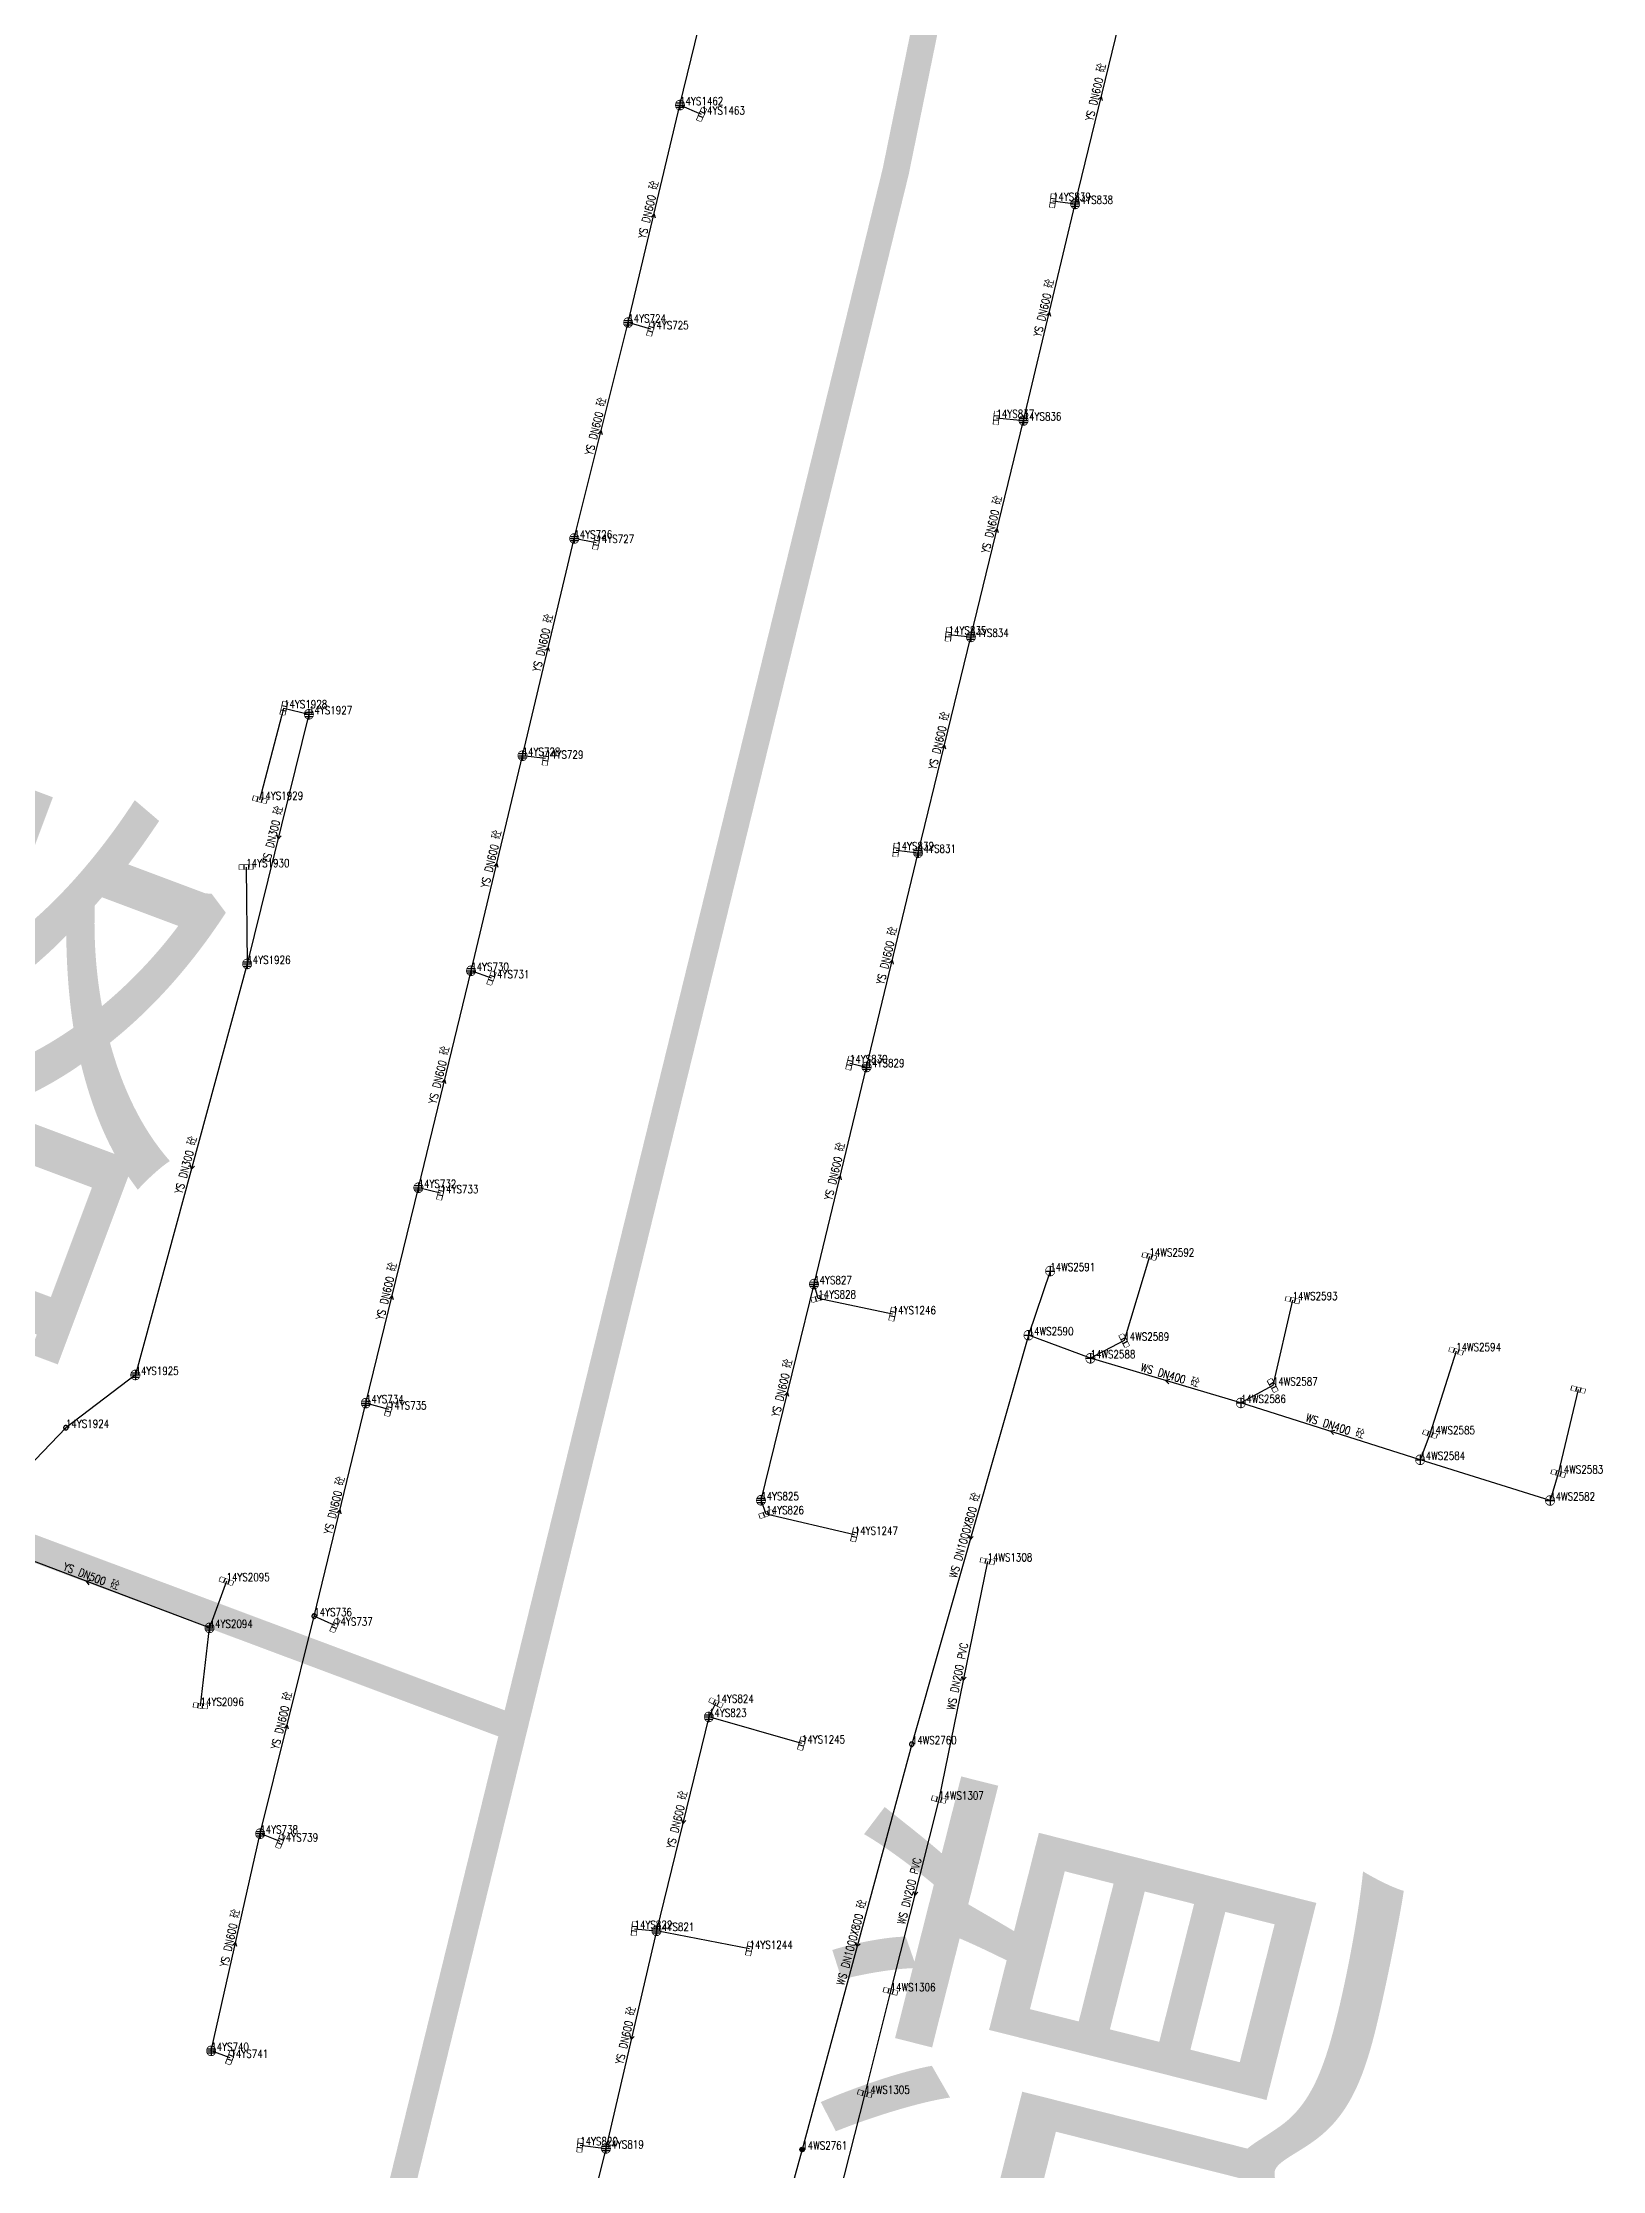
# Model space of a CAD drawing. Extents: x 78813 to 99477, y 2421021 to 2448125.
# Drawn here: x 83918.4 to 84093.9, y 2435927.3 to 2436166.7 of the extents above; entities that cross this region are included whole.
import ezdxf
from ezdxf.enums import TextEntityAlignment as Align

# ---------------------------------------------------------------- set-up
doc = ezdxf.new("R2010")
doc.units = 0
doc.set_wipeout_variables(frame=1)
doc.layers.get('0').update_dxf_attribs({"linetype": 'CONTINUOUS'})
for name, color, linetype in [('DX_WS', 16, 'CONTINUOUS'), ('DX_YS', 42, 'CONTINUOUS'), ('道路', 5, 'CONTINUOUS')]:
    doc.layers.add(name, color=color, linetype=linetype)
doc.layers.add('WSLINE', color=7, linetype='CONTINUOUS', true_color=0x7f0000)
doc.layers.add('YSLINE', color=7, linetype='CONTINUOUS', true_color=0xcc9900)
doc.layers.add('道路名称', color=7, linetype='CONTINUOUS', lineweight=0)
doc.styles.add('CcNameZT', font='txt.SHX', dxfattribs={"width": 0.8, "bigfont": 'HZTXT.SHX'})
doc.styles.get("Standard").update_dxf_attribs({"font": 'txt.shx', "bigfont": 'hztxt.shx'})
doc.styles.add('宋体0.7', font='', dxfattribs={"width": 0.7})
doc.styles.get('宋体0.7').set_extended_font_data('SimSun')

# ---------------------------------------------------------------- blocks, each defined once
blk = doc.blocks.new('PS污篦')
blk.add_lwpolyline([(-1.5, 0.5), (0, 0.5), (1.5, 0.5), (1.5, -0.5), (0, -0.5), (-1.5, -0.5)], close=True)
blk.add_wipeout([(-1.5, 0.5), (0, 0.5), (1.5, 0.5), (1.5, -0.5), (0, -0.5), (-1.5, -0.5)])
for p, q in [((-0.51, -0.5), (-0.51, 0.5)), ((0.49, -0.5), (0.49, 0.5))]:
    blk.add_line(p, q)
blk = doc.blocks.new('PS污水井')
blk.add_lwpolyline([(1, 0), (1, 0.07), (0.99, 0.14), (0.98, 0.21), (0.96, 0.28), (0.94, 0.34), (0.91, 0.41), (0.88, 0.47), (0.85, 0.53), (0.81, 0.59), (0.77, 0.64), (0.72, 0.69), (0.67, 0.74), (0.62, 0.79), (0.56, 0.83), (0.5, 0.87), (0.44, 0.9), (0.37, 0.93), (0.31, 0.95), (0.24, 0.97), (0.17, 0.98), (0.1, 0.99), (0.03, 1), (-0.03, 1), (-0.1, 0.99), (-0.17, 0.98), (-0.24, 0.97), (-0.31, 0.95), (-0.37, 0.93), (-0.44, 0.9), (-0.5, 0.87), (-0.56, 0.83), (-0.62, 0.79), (-0.67, 0.74), (-0.72, 0.69), (-0.77, 0.64), (-0.81, 0.59), (-0.85, 0.53), (-0.88, 0.47), (-0.91, 0.41), (-0.94, 0.34), (-0.96, 0.28), (-0.98, 0.21), (-0.99, 0.14), (-1, 0.07), (-1, 0), (-1, -0.07), (-0.99, -0.14), (-0.98, -0.21), (-0.96, -0.28), (-0.94, -0.34), (-0.91, -0.41), (-0.88, -0.47), (-0.85, -0.53), (-0.81, -0.59), (-0.77, -0.64), (-0.72, -0.69), (-0.67, -0.74), (-0.62, -0.79), (-0.56, -0.83), (-0.5, -0.87), (-0.44, -0.9), (-0.37, -0.93), (-0.31, -0.95), (-0.24, -0.97), (-0.17, -0.98), (-0.1, -0.99), (-0.03, -1), (0.03, -1), (0.1, -0.99), (0.17, -0.98), (0.24, -0.97), (0.31, -0.95), (0.37, -0.93), (0.44, -0.9), (0.5, -0.87), (0.56, -0.83), (0.62, -0.79), (0.67, -0.74), (0.72, -0.69), (0.77, -0.64), (0.81, -0.59), (0.85, -0.53), (0.88, -0.47), (0.91, -0.41), (0.94, -0.34), (0.96, -0.28), (0.98, -0.21), (0.99, -0.14), (1, 0)], close=True)
blk.add_wipeout([(1, 0), (1, 0.07), (0.99, 0.14), (0.98, 0.21), (0.96, 0.28), (0.94, 0.34), (0.91, 0.41), (0.88, 0.47), (0.85, 0.53), (0.81, 0.59), (0.77, 0.64), (0.72, 0.69), (0.67, 0.74), (0.62, 0.79), (0.56, 0.83), (0.5, 0.87), (0.44, 0.9), (0.37, 0.93), (0.31, 0.95), (0.24, 0.97), (0.17, 0.98), (0.1, 0.99), (0.03, 1), (-0.03, 1), (-0.1, 0.99), (-0.17, 0.98), (-0.24, 0.97), (-0.31, 0.95), (-0.37, 0.93), (-0.44, 0.9), (-0.5, 0.87), (-0.56, 0.83), (-0.62, 0.79), (-0.67, 0.74), (-0.72, 0.69), (-0.77, 0.64), (-0.81, 0.59), (-0.85, 0.53), (-0.88, 0.47), (-0.91, 0.41), (-0.94, 0.34), (-0.96, 0.28), (-0.98, 0.21), (-0.99, 0.14), (-1, 0.07), (-1, 0), (-1, -0.07), (-0.99, -0.14), (-0.98, -0.21), (-0.96, -0.28), (-0.94, -0.34), (-0.91, -0.41), (-0.88, -0.47), (-0.85, -0.53), (-0.81, -0.59), (-0.77, -0.64), (-0.72, -0.69), (-0.67, -0.74), (-0.62, -0.79), (-0.56, -0.83), (-0.5, -0.87), (-0.44, -0.9), (-0.37, -0.93), (-0.31, -0.95), (-0.24, -0.97), (-0.17, -0.98), (-0.1, -0.99), (-0.03, -1), (0.03, -1), (0.1, -0.99), (0.17, -0.98), (0.24, -0.97), (0.31, -0.95), (0.37, -0.93), (0.44, -0.9), (0.5, -0.87), (0.56, -0.83), (0.62, -0.79), (0.67, -0.74), (0.72, -0.69), (0.77, -0.64), (0.81, -0.59), (0.85, -0.53), (0.88, -0.47), (0.91, -0.41), (0.94, -0.34), (0.96, -0.28), (0.98, -0.21), (0.99, -0.14)])
for p, q in [((-1, 0), (0, 0)), ((0, 1), (0, 0)), ((0, 0), (0, -1)), ((0, 0), (1, 0))]:
    blk.add_line(p, q)
blk = doc.blocks.new('GC546')
at = {"color": 0}
for p in [(0.866, 0.5), (0.866, -0.5)]:
    blk.add_line(p, (0, 0), dxfattribs=at)
blk = doc.blocks.new('PS管线点')
blk.add_wipeout([(0.5, 0), (0.5, 0.03), (0.5, 0.07), (0.49, 0.1), (0.48, 0.14), (0.47, 0.17), (0.46, 0.2), (0.44, 0.23), (0.42, 0.26), (0.4, 0.29), (0.38, 0.32), (0.36, 0.35), (0.33, 0.37), (0.31, 0.39), (0.28, 0.41), (0.25, 0.43), (0.22, 0.45), (0.19, 0.46), (0.15, 0.48), (0.12, 0.49), (0.09, 0.49), (0.05, 0.5), (0.02, 0.5), (-0.02, 0.5), (-0.05, 0.5), (-0.09, 0.49), (-0.12, 0.49), (-0.15, 0.48), (-0.19, 0.46), (-0.22, 0.45), (-0.25, 0.43), (-0.28, 0.41), (-0.31, 0.39), (-0.33, 0.37), (-0.36, 0.35), (-0.38, 0.32), (-0.4, 0.29), (-0.42, 0.26), (-0.44, 0.23), (-0.46, 0.2), (-0.47, 0.17), (-0.48, 0.14), (-0.49, 0.1), (-0.5, 0.07), (-0.5, 0.03), (-0.5, 0), (-0.5, -0.03), (-0.5, -0.07), (-0.49, -0.1), (-0.48, -0.14), (-0.47, -0.17), (-0.46, -0.2), (-0.44, -0.23), (-0.42, -0.26), (-0.4, -0.29), (-0.38, -0.32), (-0.36, -0.35), (-0.33, -0.37), (-0.31, -0.39), (-0.28, -0.41), (-0.25, -0.43), (-0.22, -0.45), (-0.19, -0.46), (-0.15, -0.48), (-0.12, -0.49), (-0.09, -0.49), (-0.05, -0.5), (-0.02, -0.5), (0.02, -0.5), (0.05, -0.5), (0.09, -0.49), (0.12, -0.49), (0.15, -0.48), (0.19, -0.46), (0.22, -0.45), (0.25, -0.43), (0.28, -0.41), (0.31, -0.39), (0.33, -0.37), (0.36, -0.35), (0.38, -0.32), (0.4, -0.29), (0.42, -0.26), (0.44, -0.23), (0.46, -0.2), (0.47, -0.17), (0.48, -0.14), (0.49, -0.1), (0.5, -0.07)])
blk.add_lwpolyline([(0.5, 0), (0.5, 0.03), (0.5, 0.07), (0.49, 0.1), (0.48, 0.14), (0.47, 0.17), (0.46, 0.2), (0.44, 0.23), (0.42, 0.26), (0.4, 0.29), (0.38, 0.32), (0.36, 0.35), (0.33, 0.37), (0.31, 0.39), (0.28, 0.41), (0.25, 0.43), (0.22, 0.45), (0.19, 0.46), (0.15, 0.48), (0.12, 0.49), (0.09, 0.49), (0.05, 0.5), (0.02, 0.5), (-0.02, 0.5), (-0.05, 0.5), (-0.09, 0.49), (-0.12, 0.49), (-0.15, 0.48), (-0.19, 0.46), (-0.22, 0.45), (-0.25, 0.43), (-0.28, 0.41), (-0.31, 0.39), (-0.33, 0.37), (-0.36, 0.35), (-0.38, 0.32), (-0.4, 0.29), (-0.42, 0.26), (-0.44, 0.23), (-0.46, 0.2), (-0.47, 0.17), (-0.48, 0.14), (-0.49, 0.1), (-0.5, 0.07), (-0.5, 0.03), (-0.5, 0), (-0.5, -0.03), (-0.5, -0.07), (-0.49, -0.1), (-0.48, -0.14), (-0.47, -0.17), (-0.46, -0.2), (-0.44, -0.23), (-0.42, -0.26), (-0.4, -0.29), (-0.38, -0.32), (-0.36, -0.35), (-0.33, -0.37), (-0.31, -0.39), (-0.28, -0.41), (-0.25, -0.43), (-0.22, -0.45), (-0.19, -0.46), (-0.15, -0.48), (-0.12, -0.49), (-0.09, -0.49), (-0.05, -0.5), (-0.02, -0.5), (0.02, -0.5), (0.05, -0.5), (0.09, -0.49), (0.12, -0.49), (0.15, -0.48), (0.19, -0.46), (0.22, -0.45), (0.25, -0.43), (0.28, -0.41), (0.31, -0.39), (0.33, -0.37), (0.36, -0.35), (0.38, -0.32), (0.4, -0.29), (0.42, -0.26), (0.44, -0.23), (0.46, -0.2), (0.47, -0.17), (0.48, -0.14), (0.49, -0.1), (0.5, -0.07), (0.5, 0)], close=True)
blk = doc.blocks.new('gc01')
h = blk.add_hatch(color=256)
edge = h.paths.add_edge_path()
edge.add_arc((0, 0), 0.5, 0, 360)
edge.add_arc((0, 0), 0.5, 0, 360)
blk.add_circle((0, 0), 0.5)
blk = doc.blocks.new('PS雨篦')
blk.add_lwpolyline([(-1.5, 0.5), (0, 0.5), (1.5, 0.5), (1.5, -0.5), (0, -0.5), (-1.5, -0.5)], close=True)
blk.add_wipeout([(-1.5, 0.5), (0, 0.5), (1.5, 0.5), (1.5, -0.5), (0, -0.5), (-1.5, -0.5)])
for p, q in [((-0.51, -0.5), (-0.51, 0.5)), ((0.49, -0.5), (0.49, 0.5))]:
    blk.add_line(p, q)
blk = doc.blocks.new('PS雨水井')
blk.add_lwpolyline([(1, 0), (1, 0.07), (0.99, 0.14), (0.98, 0.21), (0.96, 0.28), (0.94, 0.34), (0.91, 0.41), (0.88, 0.47), (0.85, 0.53), (0.81, 0.59), (0.77, 0.64), (0.72, 0.69), (0.67, 0.74), (0.62, 0.79), (0.56, 0.83), (0.5, 0.87), (0.44, 0.9), (0.37, 0.93), (0.31, 0.95), (0.24, 0.97), (0.17, 0.98), (0.1, 0.99), (0.03, 1), (-0.03, 1), (-0.1, 0.99), (-0.17, 0.98), (-0.24, 0.97), (-0.31, 0.95), (-0.37, 0.93), (-0.44, 0.9), (-0.5, 0.87), (-0.56, 0.83), (-0.62, 0.79), (-0.67, 0.74), (-0.72, 0.69), (-0.77, 0.64), (-0.81, 0.59), (-0.85, 0.53), (-0.88, 0.47), (-0.91, 0.41), (-0.94, 0.34), (-0.96, 0.28), (-0.98, 0.21), (-0.99, 0.14), (-1, 0.07), (-1, 0), (-1, -0.07), (-0.99, -0.14), (-0.98, -0.21), (-0.96, -0.28), (-0.94, -0.34), (-0.91, -0.41), (-0.88, -0.47), (-0.85, -0.53), (-0.81, -0.59), (-0.77, -0.64), (-0.72, -0.69), (-0.67, -0.74), (-0.62, -0.79), (-0.56, -0.83), (-0.5, -0.87), (-0.44, -0.9), (-0.37, -0.93), (-0.31, -0.95), (-0.24, -0.97), (-0.17, -0.98), (-0.1, -0.99), (-0.03, -1), (0.03, -1), (0.1, -0.99), (0.17, -0.98), (0.24, -0.97), (0.31, -0.95), (0.37, -0.93), (0.44, -0.9), (0.5, -0.87), (0.56, -0.83), (0.62, -0.79), (0.67, -0.74), (0.72, -0.69), (0.77, -0.64), (0.81, -0.59), (0.85, -0.53), (0.88, -0.47), (0.91, -0.41), (0.94, -0.34), (0.96, -0.28), (0.98, -0.21), (0.99, -0.14), (1, 0)], close=True)
blk.add_wipeout([(1, 0), (1, 0.07), (0.99, 0.14), (0.98, 0.21), (0.96, 0.28), (0.94, 0.34), (0.91, 0.41), (0.88, 0.47), (0.85, 0.53), (0.81, 0.59), (0.77, 0.64), (0.72, 0.69), (0.67, 0.74), (0.62, 0.79), (0.56, 0.83), (0.5, 0.87), (0.44, 0.9), (0.37, 0.93), (0.31, 0.95), (0.24, 0.97), (0.17, 0.98), (0.1, 0.99), (0.03, 1), (-0.03, 1), (-0.1, 0.99), (-0.17, 0.98), (-0.24, 0.97), (-0.31, 0.95), (-0.37, 0.93), (-0.44, 0.9), (-0.5, 0.87), (-0.56, 0.83), (-0.62, 0.79), (-0.67, 0.74), (-0.72, 0.69), (-0.77, 0.64), (-0.81, 0.59), (-0.85, 0.53), (-0.88, 0.47), (-0.91, 0.41), (-0.94, 0.34), (-0.96, 0.28), (-0.98, 0.21), (-0.99, 0.14), (-1, 0.07), (-1, 0), (-1, -0.07), (-0.99, -0.14), (-0.98, -0.21), (-0.96, -0.28), (-0.94, -0.34), (-0.91, -0.41), (-0.88, -0.47), (-0.85, -0.53), (-0.81, -0.59), (-0.77, -0.64), (-0.72, -0.69), (-0.67, -0.74), (-0.62, -0.79), (-0.56, -0.83), (-0.5, -0.87), (-0.44, -0.9), (-0.37, -0.93), (-0.31, -0.95), (-0.24, -0.97), (-0.17, -0.98), (-0.1, -0.99), (-0.03, -1), (0.03, -1), (0.1, -0.99), (0.17, -0.98), (0.24, -0.97), (0.31, -0.95), (0.37, -0.93), (0.44, -0.9), (0.5, -0.87), (0.56, -0.83), (0.62, -0.79), (0.67, -0.74), (0.72, -0.69), (0.77, -0.64), (0.81, -0.59), (0.85, -0.53), (0.88, -0.47), (0.91, -0.41), (0.94, -0.34), (0.96, -0.28), (0.98, -0.21), (0.99, -0.14)])
for p, q in [((-1, 0), (0, 0)), ((-0.88, 0.48), (0, 0.47)), ((0, 1), (0, 0)), ((0, 0.47), (0.88, 0.47)), ((0, 0), (0, -1)), ((0, 0), (1, 0)), ((-0.88, -0.48), (0, -0.48)), ((0, -0.48), (0.88, -0.48))]:
    blk.add_line(p, q)

msp = doc.modelspace()

# ---------------------------------------------------------------- linework, layer by layer
at = {"layer": 'WSLINE'}
msp.add_line((84003.86, 2435929.64, 1), (83991.11, 2435884.04, 0.9), dxfattribs=at)

# ---------------------------------------------------------------- block references
at = {"layer": 'DX_WS', "yscale": 0.5, "zscale": 0.5}
for name, p, xscale, rotation in [('PS污篦', (84042.91, 2436030.1, 2.35), 0.4999999999892652, 163.3618327488201), ('PS污篦', (84059.02, 2436025.2, 2.36), 0.5000000000415602, 166.899304169445), ('PS污篦', (84040.08, 2436020.63, 2.09), 0.5000000001013666, 117.6572334462324), ('PS污篦', (84077.41, 2436019.45, 2.31), 0.4999999999940555, 162.5684486401173), ('GC546', (84044.74, 2436016.13, 1.17), 0.5000000000331764, 343.4882604023006), ('PS污篦', (84056.79, 2436015.58, 2.12), 0.4999999999385039, 118.6362151080888), ('PS污篦', (84091.16, 2436015.12, 2.3), 0.499999999951322, 166.5718899934328), ('GC546', (84063.29, 2436010.43, 1.23), 0.5000000000180662, 342.4142465688301), ('PS污篦', (84074.48, 2436010.11, 2.08), 0.499999999954557, 159.1183030793358), ('PS污篦', (84088.91, 2436005.69, 2.06), 0.500000000061998, 163.2247552376094), ('GC546', (84022.75, 2435998.24, 0.98), 0.500000000197688, 74.05937412060881), ('PS污篦', (84024.69, 2435995.8, 3.25), 0.4999999999791107, 168.4812628073302), ('GC546', (84021.96, 2435982.41, 3.27), 0.499999999948228, 78.48126279129275), ('PS污篦', (84019.23, 2435969.01, 3.27), 0.4999999999956527, 165.8750402358688), ('GC546', (84016.52, 2435958.23, 3.28), 0.5000000000133159, 75.87504023465861), ('GC546', (84010.02, 2435952.44, 1), 0.4999999998728906, 74.8694725282391), ('PS污篦', (84013.8, 2435947.44, 3.28), 0.5000000000373568, 165.8550781331543), ('PS污篦', (84010.9, 2435935.91, 3.24), 0.5000000000491913, 165.8129555701998)]:
    msp.add_blockref(name, p, dxfattribs=dict(at, xscale=xscale, rotation=rotation))
at = {"layer": 'DX_WS', "xscale": 0.5, "yscale": 0.5, "zscale": 0.5}
for name, p in [('PS污水井', (84031.76, 2436028.46, 1.06)), ('PS污水井', (84029.32, 2436021.24, 0.95)), ('PS污水井', (84036.28, 2436018.64, 1.11)), ('PS污水井', (84053.2, 2436013.62, 1.22)), ('PS污水井', (84073.38, 2436007.23, 1.24)), ('PS污水井', (84087.99, 2436002.65, 1.31)), ('PS管线点', (84016.18, 2435975.23, 0.99)), ('gc01', (84003.86, 2435929.64, 1))]:
    msp.add_blockref(name, p, dxfattribs=at)
at = {"layer": 'DX_YS', "xscale": 0.5, "yscale": 0.5, "zscale": 0.5}
for name, p in [('PS雨水井', (83990.11, 2436159.62, 1.44)), ('PS雨水井', (84034.57, 2436148.5, 1.9)), ('PS雨水井', (83984.28, 2436135.15, 1.42)), ('PS雨水井', (84028.76, 2436124.14, 1.88)), ('PS雨水井', (83978.22, 2436110.86, 1.48)), ('PS雨水井', (84022.84, 2436099.79, 1.93)), ('PS雨水井', (83948.37, 2436091.09, 2.34)), ('PS雨水井', (83972.4, 2436086.43, 1.52)), ('PS雨水井', (84016.9, 2436075.52, 1.95)), ('PS雨水井', (83941.43, 2436063.01, 2.25)), ('PS雨水井', (83966.61, 2436062.24, 1.5)), ('PS雨水井', (83960.69, 2436037.83, 1.48)), ('PS雨水井', (83928.85, 2436016.77, 2.09)), ('PS雨水井', (83954.78, 2436013.6, 1.51)), ('PS管线点', (83921.03, 2436010.83, 2.06)), ('PS管线点', (83948.96, 2435989.64, 1.6)), ('PS雨水井', (83937.19, 2435988.32, 1.7)), ('PS雨水井', (83942.89, 2435965.17, 1.72)), ('PS雨水井', (83987.47, 2435954.24, 1.9)), ('PS雨水井', (83981.78, 2435929.76, 1.91))]:
    msp.add_blockref(name, p, dxfattribs=at)
at = {"layer": 'DX_YS', "yscale": 0.5, "zscale": 0.5}
for name, p, xscale, rotation in [('PS雨篦', (83992.54, 2436158.56, 2.19), 0.5000000001368569, 66.5083462845294), ('GC546', (84037.51, 2436160.6, 1.89), 0.5000000002132878, 256.3460985621788), ('GC546', (83987.2, 2436147.38, 1.43), 0.4999999998888026, 256.5901987149324), ('PS雨篦', (84032.06, 2436148.85, 2.43), 0.5000000000958694, 261.9721885907668), ('GC546', (84031.67, 2436136.32, 1.89), 0.4999999997814729, 256.5985991255091), ('PS雨篦', (83986.83, 2436134.4, 1.98), 0.4999999998924442, 73.56538996090184), ('PS雨篦', (84025.7, 2436124.43, 2.48), 0.5000000001015822, 264.5729094225815), ('GC546', (83981.25, 2436123, 1.46), 0.4999999998602931, 255.9881859061007), ('GC546', (84025.8, 2436111.97, 1.91), 0.4999999997871985, 256.3225679507863), ('PS雨篦', (83980.7, 2436110.37, 2.04), 0.5000000000449126, 78.79656513345891), ('PS雨篦', (84020.32, 2436100.07, 2.45), 0.5000000001113935, 263.7422697403378), ('GC546', (83975.31, 2436098.65, 1.5), 0.5000000000821528, 256.6100386196843), ('PS雨篦', (83945.56, 2436091.77, 2.68), 0.4999999998137168, 256.3864187001702), ('GC546', (84019.87, 2436087.65, 1.94), 0.5000000000964728, 256.2645730171207), ('PS雨篦', (83974.99, 2436086.1, 2.01), 0.4999999998477066, 82.80695259578411), ('PS雨篦', (83942.85, 2436081.48, 2.59), 0.4999999999877638, 345.229570433571), ('GC546', (83944.9, 2436077.05, 2.3), 0.5000000001731942, 76.10500429454106), ('PS雨篦', (84014.42, 2436075.81, 2.4), 0.4999999999453306, 263.2700814868734), ('PS雨篦', (83941.31, 2436073.9, 2.5), 0.4999999999984192, 180.6051960561696), ('GC546', (83969.51, 2436074.34, 1.51), 0.4999999998326971, 256.5229917918397), ('GC546', (84014, 2436063.46, 1.95), 0.5000000001418519, 256.4625626898635), ('PS雨篦', (83968.91, 2436061.4, 1.95), 0.5000000000419651, 69.96898732380224), ('PS雨篦', (84009.21, 2436051.86, 2.3), 0.4999999999846261, 256.6279635562198), ('GC546', (83963.65, 2436050.04, 1.5), 0.4999999998917212, 256.3709227485427), ('GC546', (83935.14, 2436039.89, 2.18), 0.5000000000782425, 74.78231656262071), ('PS雨篦', (83963.18, 2436037.21, 1.97), 0.5000000000230752, 76.06646609597017), ('GC546', (84008.15, 2436039.2, 1.97), 0.5000000001531147, 256.3973839824268), ('GC546', (83957.73, 2436025.71, 1.5), 0.5000000001767837, 256.2885754873462), ('PS雨篦', (84005.66, 2436025.38, 2.45), 0.5000000000568101, 16.14780376662348), ('PS雨篦', (84014.03, 2436023.6, 2.74), 0.4999999998668313, 77.99270233087879), ('PS雨篦', (83957.35, 2436012.89, 1.91), 0.5000000000828462, 74.57140681219207), ('GC546', (84002.21, 2436014.83, 2), 0.5000000000751182, 256.2151739110979), ('GC546', (83951.87, 2436001.62, 1.57), 0.4999999998495718, 256.3589052325584), ('PS雨篦', (83999.8, 2436001.12, 2.68), 0.5000000000124443, 20.23514347206171), ('PS雨篦', (84009.76, 2435998.8, 3.12), 0.4999999998862656, 76.88997005936115), ('PS雨篦', (83939.09, 2435993.57, 2.08), 0.499999999999691, 160.1308467508381), ('GC546', (83923.34, 2435993.56, 1.57), 0.4999999999380889, 339.2797248958902), ('PS雨篦', (83951.3, 2435988.57, 2.19), 0.5000000000443604, 65.42877476937899), ('PS雨篦', (83936.17, 2435979.55, 2.32), 0.5000000000018947, 353.3481525505717), ('PS雨篦', (83994.16, 2435979.9, 2.49), 0.4999999999976669, 153.391912444874), ('GC546', (83945.93, 2435977.41, 1.66), 0.4999999998416172, 256.0618646987708), ('PS雨篦', (84003.81, 2435975.32, 3.08), 0.4999999998430241, 74.06546901083942), ('GC546', (83990.42, 2435966.27, 1.92), 0.4999999999170516, 76.24366182383837), ('PS雨篦', (83945.15, 2435964.29, 1.94), 0.5000000001206706, 68.67619034607296), ('PS雨篦', (83984.99, 2435954.48, 2.42), 0.4999999997801402, 264.3283430696602), ('GC546', (83940.13, 2435952.95, 1.71), 0.5000000000159104, 257.2814020335899), ('PS雨篦', (83997.92, 2435952.21, 3.22), 0.5000000001327353, 79.0479833277054), ('GC546', (83984.63, 2435942, 1.9), 0.4999999997745743, 76.91771311369051), ('PS雨篦', (83939.53, 2435939.97, 2.04), 0.4999999998437997, 70.36809474426015), ('PS雨篦', (83978.87, 2435930.11, 2.55), 0.5000000000645933, 263.1199499368499)]:
    msp.add_blockref(name, p, dxfattribs=dict(at, xscale=xscale, rotation=rotation))

# ---------------------------------------------------------------- texts
at = {"layer": 'DX_WS', "style": 'CcNameZT', "width": 0.8}
for s, rotation, p in [(' WS DN400 砼', 343.4883, (84044.81, 2436016.37, 1.22)), (' WS DN400 砼', 342.4142, (84063.37, 2436010.66, 1.24)), (' WS DN200 PVC', 78.4813, (84021.71, 2435982.46, 3.25)), (' WS DN200 PVC', 75.875, (84016.27, 2435958.29, 3.27)), (' WS DN1000X800 砼', 74.8695, (84009.78, 2435952.5, 0.99))]:
    msp.add_text(s, height=0.9, rotation=rotation, dxfattribs=at).set_placement(p, align=Align.CENTER)
at = {"layer": 'DX_WS', "width": 0.8}
msp.add_text('14WS2761', height=0.9, dxfattribs=at).set_placement((84003.86, 2435929.64, 1))
at = {"layer": 'DX_YS', "style": 'CcNameZT', "width": 0.8}
for s, rotation, p in [(' YS DN600 砼', 76.3461, (84037.26, 2436160.65, 1.9)), (' YS DN600 砼', 76.5902, (83986.95, 2436147.44, 1.42)), (' YS DN600 砼', 76.5986, (84031.42, 2436136.38, 1.88)), (' YS DN600 砼', 75.9882, (83981.01, 2436123.06, 1.48)), (' YS DN600 砼', 76.3226, (84025.56, 2436112.02, 1.93)), (' YS DN600 砼', 76.61, (83975.07, 2436098.7, 1.52)), (' YS DN600 砼', 76.2646, (84019.63, 2436087.71, 1.95)), (' YS DN600 砼', 76.523, (83969.26, 2436074.39, 1.5)), (' YS DN600 砼', 76.4626, (84013.76, 2436063.52, 1.96)), (' YS DN600 砼', 76.3709, (83963.4, 2436050.09, 1.48)), (' YS DN300 砼', 74.7823, (83934.9, 2436039.95, 2.25)), (' YS DN600 砼', 76.3974, (84007.9, 2436039.26, 1.97)), (' YS DN600 砼', 76.2886, (83957.49, 2436025.77, 1.51)), (' YS DN600 砼', 76.2152, (84001.97, 2436014.89, 2.01)), (' YS DN600 砼', 76.3589, (83951.63, 2436001.68, 1.6)), (' YS DN500 砼', 339.2797, (83923.43, 2435993.79, 1.7)), (' YS DN600 砼', 76.0619, (83945.68, 2435977.47, 1.72)), (' YS DN600 砼', 76.2437, (83990.17, 2435966.33, 1.94)), (' YS DN600 砼', 77.2814, (83939.89, 2435953.01, 1.68)), (' YS DN600 砼', 76.9177, (83984.38, 2435942.05, 1.9))]:
    msp.add_text(s, height=0.9, rotation=rotation, dxfattribs=at).set_placement(p, align=Align.CENTER)

# ---------------------------------------------------------------- next in the draw order: linework, layer by layer
at = {"layer": 'WSLINE'}
for p, q in [((84042.91, 2436030.1, 2.35), (84040.08, 2436020.63, 2.19)), ((84031.76, 2436028.46, 1.06), (84029.32, 2436021.24, 0.95)), ((84059.02, 2436025.2, 2.36), (84056.79, 2436015.58, 2.22)), ((84029.32, 2436021.24, 0.95), (84016.18, 2435975.23, 1)), ((84036.28, 2436018.64, 1.11), (84029.32, 2436021.24, 0.97)), ((84040.08, 2436020.63, 2.09), (84036.28, 2436018.64, 2.03)), ((84053.2, 2436013.62, 1.22), (84036.28, 2436018.64, 1.12)), ((84077.41, 2436019.45, 2.31), (84074.48, 2436010.11, 2.18)), ((84056.79, 2436015.58, 2.12), (84053.2, 2436013.62, 2.05)), ((84073.38, 2436007.23, 1.24), (84053.2, 2436013.62, 1.23)), ((84091.16, 2436015.12, 2.3), (84088.91, 2436005.69, 2.16)), ((84074.48, 2436010.11, 2.08), (84073.38, 2436007.23, 1.98)), ((84087.99, 2436002.65, 1.31), (84073.38, 2436007.23, 1.25)), ((84088.91, 2436005.69, 2.06), (84087.99, 2436002.65, 1.97)), ((84024.69, 2435995.8, 3.25), (84019.23, 2435969.01, 3.3)), ((84016.18, 2435975.23, 0.99), (84003.86, 2435929.64, 1.01)), ((84019.23, 2435969.01, 3.27), (84013.8, 2435947.44, 3.28)), ((84013.8, 2435947.44, 3.28), (84010.9, 2435935.91, 3.27)), ((84010.9, 2435935.91, 3.24), (84004.64, 2435911.17, 3.19))]:
    msp.add_line(p, q, dxfattribs=at)
at = {"layer": 'YSLINE'}
for p, q in [((83990.11, 2436159.62, 1.44), (83995.96, 2436183.57, 1.39)), ((84034.57, 2436148.5, 1.9), (84040.45, 2436172.69, 1.89)), ((83984.28, 2436135.15, 1.42), (83990.11, 2436159.62, 1.45)), ((83992.54, 2436158.56, 2.19), (83990.11, 2436159.62, 1.87)), ((84028.76, 2436124.14, 1.88), (84034.57, 2436148.5, 1.9)), ((84032.06, 2436148.85, 2.43), (84034.57, 2436148.5, 2.28)), ((83978.22, 2436110.86, 1.48), (83984.28, 2436135.15, 1.45)), ((83986.83, 2436134.4, 1.98), (83984.28, 2436135.15, 1.8)), ((84022.84, 2436099.79, 1.93), (84028.76, 2436124.14, 1.89)), ((84025.7, 2436124.43, 2.48), (84028.76, 2436124.14, 2.25)), ((83972.4, 2436086.43, 1.52), (83978.22, 2436110.86, 1.48)), ((83980.7, 2436110.37, 2.04), (83978.22, 2436110.86, 1.87)), ((84016.9, 2436075.52, 1.95), (84022.84, 2436099.79, 1.93)), ((84020.32, 2436100.07, 2.45), (84022.84, 2436099.79, 2.27)), ((83948.37, 2436091.09, 2.34), (83941.43, 2436063.01, 2.26)), ((83942.85, 2436081.48, 2.59), (83945.56, 2436091.77, 2.69)), ((83945.56, 2436091.77, 2.68), (83948.37, 2436091.09, 2.36)), ((83966.61, 2436062.24, 1.5), (83972.4, 2436086.43, 1.53)), ((83974.99, 2436086.1, 2.01), (83972.4, 2436086.43, 1.78)), ((84014.42, 2436075.81, 2.4), (84016.9, 2436075.52, 2.23)), ((83941.31, 2436073.9, 2.5), (83941.43, 2436063.01, 2.21)), ((83941.43, 2436063.01, 2.25), (83928.85, 2436016.77, 2.11)), ((83960.69, 2436037.83, 1.48), (83966.61, 2436062.24, 1.51)), ((83968.91, 2436061.4, 1.95), (83966.61, 2436062.24, 1.84)), ((83954.78, 2436013.6, 1.51), (83960.69, 2436037.83, 1.49)), ((83963.18, 2436037.21, 1.97), (83960.69, 2436037.83, 1.86)), ((83928.85, 2436016.77, 2.09), (83921.03, 2436010.83, 2.06)), ((83948.96, 2435989.64, 1.6), (83954.78, 2436013.6, 1.54)), ((83957.35, 2436012.89, 1.91), (83954.78, 2436013.6, 1.74)), ((83921.03, 2436010.83, 2.06), (83909.5, 2435998.79, 1.53)), ((83937.19, 2435988.32, 1.7), (83909.5, 2435998.79, 1.43)), ((83939.09, 2435993.57, 2.08), (83937.19, 2435988.32, 1.97)), ((83942.89, 2435965.17, 1.72), (83948.96, 2435989.64, 1.6)), ((83951.3, 2435988.57, 2.19), (83948.96, 2435989.64, 1.6)), ((83936.17, 2435979.55, 2.32), (83937.19, 2435988.32, 2.03)), ((83945.15, 2435964.29, 1.94), (83942.89, 2435965.17, 1.95)), ((83987.47, 2435954.24, 1.9), (83981.78, 2435929.76, 1.91)), ((83984.99, 2435954.48, 2.42), (83987.47, 2435954.24, 2.32)), ((83997.92, 2435952.21, 3.22), (83987.47, 2435954.24, 2.58)), ((83981.78, 2435929.76, 1.91), (83975.76, 2435905.58, 1.87)), ((83978.87, 2435930.11, 2.55), (83981.78, 2435929.76, 2.24))]:
    msp.add_line(p, q, dxfattribs=at)
at = {"layer": '道路', "const_width": 3, "flags": 128}
msp.add_lwpolyline([(83971.45, 2435977.05), (83694.59, 2436080.65), (83694.59, 2436080.65)], dxfattribs=at)

# ---------------------------------------------------------------- next in the draw order: block references
at = {"layer": 'DX_YS', "xscale": 0.5, "yscale": 0.5, "zscale": 0.5}
for p in [(84011.1, 2436051.41, 1.96), (84005.19, 2436026.99, 1.97), (83999.23, 2436002.67, 2.01), (83993.36, 2435978.3, 1.94), (83937.37, 2435940.74, 1.68)]:
    msp.add_blockref('PS雨水井', p, dxfattribs=at)

# ---------------------------------------------------------------- next in the draw order: texts
at = {"layer": 'DX_WS', "width": 0.8}
for s, p in [('14WS2592', (84042.91, 2436030.1, 2.35)), ('14WS2591', (84031.76, 2436028.46, 1.06)), ('14WS2593', (84059.02, 2436025.2, 2.36)), ('14WS2590', (84029.32, 2436021.24, 0.95)), ('14WS2589', (84040.08, 2436020.63, 2.09)), ('14WS2588', (84036.28, 2436018.64, 1.11)), ('14WS2594', (84077.41, 2436019.45, 2.31)), ('14WS2587', (84056.79, 2436015.58, 2.12)), ('14WS2586', (84053.2, 2436013.62, 1.22)), ('14WS2585', (84074.48, 2436010.11, 2.08)), ('14WS2584', (84073.38, 2436007.23, 1.24)), ('14WS2583', (84088.91, 2436005.69, 2.06)), ('14WS2582', (84087.99, 2436002.65, 1.31)), ('14WS1308', (84024.69, 2435995.8, 3.25)), ('14WS2760', (84016.18, 2435975.23, 0.99)), ('14WS1307', (84019.23, 2435969.01, 3.27)), ('14WS1306', (84013.8, 2435947.44, 3.28)), ('14WS1305', (84010.9, 2435935.91, 3.24))]:
    msp.add_text(s, height=0.9, dxfattribs=at).set_placement(p)
at = {"layer": 'DX_WS', "style": 'CcNameZT', "width": 0.8}
msp.add_text(' WS DN1000X800 砼', height=0.9, rotation=74.0594, dxfattribs=at).set_placement((84022.51, 2435998.31, 0.95), align=Align.CENTER)
at = {"layer": 'DX_YS', "width": 0.8}
for s, p in [('14YS1462', (83990.11, 2436159.62, 1.44)), ('14YS1463', (83992.54, 2436158.56, 2.19)), ('14YS839', (84032.06, 2436148.85, 2.43)), ('14YS838', (84034.57, 2436148.5, 1.9)), ('14YS724', (83984.28, 2436135.15, 1.42)), ('14YS725', (83986.83, 2436134.4, 1.98)), ('14YS837', (84025.7, 2436124.43, 2.48)), ('14YS836', (84028.76, 2436124.14, 1.88)), ('14YS726', (83978.22, 2436110.86, 1.48)), ('14YS727', (83980.7, 2436110.37, 2.04)), ('14YS835', (84020.32, 2436100.07, 2.45)), ('14YS834', (84022.84, 2436099.79, 1.93)), ('14YS1928', (83945.56, 2436091.77, 2.68)), ('14YS1927', (83948.37, 2436091.09, 2.34)), ('14YS728', (83972.4, 2436086.43, 1.52)), ('14YS729', (83974.99, 2436086.1, 2.01)), ('14YS1929', (83942.85, 2436081.48, 2.59)), ('14YS832', (84014.42, 2436075.81, 2.4)), ('14YS831', (84016.9, 2436075.52, 1.95)), ('14YS1930', (83941.31, 2436073.9, 2.5)), ('14YS1926', (83941.43, 2436063.01, 2.25)), ('14YS730', (83966.61, 2436062.24, 1.5)), ('14YS731', (83968.91, 2436061.4, 1.95)), ('14YS732', (83960.69, 2436037.83, 1.48)), ('14YS733', (83963.18, 2436037.21, 1.97)), ('14YS1246', (84014.03, 2436023.6, 2.74)), ('14YS1925', (83928.85, 2436016.77, 2.09)), ('14YS734', (83954.78, 2436013.6, 1.51)), ('14YS735', (83957.35, 2436012.89, 1.91)), ('14YS1924', (83921.03, 2436010.83, 2.06)), ('14YS1247', (84009.76, 2435998.8, 3.12)), ('14YS2095', (83939.09, 2435993.57, 2.08)), ('14YS736', (83948.96, 2435989.64, 1.6)), ('14YS737', (83951.3, 2435988.57, 2.19)), ('14YS2094', (83937.19, 2435988.32, 1.7)), ('14YS2096', (83936.17, 2435979.55, 2.32)), ('14YS1245', (84003.81, 2435975.32, 3.08)), ('14YS738', (83942.89, 2435965.17, 1.72)), ('14YS739', (83945.15, 2435964.29, 1.94)), ('14YS822', (83984.99, 2435954.48, 2.42)), ('14YS821', (83987.47, 2435954.24, 1.9)), ('14YS1244', (83997.92, 2435952.21, 3.22)), ('14YS741', (83939.53, 2435939.97, 2.04)), ('14YS820', (83978.87, 2435930.11, 2.55)), ('14YS819', (83981.78, 2435929.76, 1.91))]:
    msp.add_text(s, height=0.9, dxfattribs=at).set_placement(p)
at = {"layer": 'DX_YS', "style": 'CcNameZT', "width": 0.8}
msp.add_text(' YS DN300 砼', height=0.9, rotation=76.105, dxfattribs=at).set_placement((83944.66, 2436077.11, 2.34), align=Align.CENTER)
at = {"layer": '道路名称', "style": '宋体0.7', "width": 0.7}
msp.add_text('浪 屿 路', height=50, rotation=339.4425, dxfattribs=at).set_placement((83747.97, 2436087.98))

# ---------------------------------------------------------------- next in the draw order: linework, layer by layer
at = {"layer": 'YSLINE'}
for p, q in [((84011.1, 2436051.41, 1.96), (84016.9, 2436075.52, 1.95)), ((84009.21, 2436051.86, 2.3), (84011.1, 2436051.41, 2.2)), ((84005.19, 2436026.99, 1.97), (84011.1, 2436051.41, 1.97)), ((83999.23, 2436002.67, 2.01), (84005.19, 2436026.99, 1.98)), ((84005.66, 2436025.38, 2.45), (84005.19, 2436026.99, 2.37)), ((84014.03, 2436023.6, 2.74), (84005.66, 2436025.38, 2.6)), ((83999.8, 2436001.12, 2.68), (83999.23, 2436002.67, 2.37)), ((84009.76, 2435998.8, 3.12), (83999.8, 2436001.12, 2.66)), ((83994.16, 2435979.9, 2.49), (83993.36, 2435978.3, 2.34)), ((83993.36, 2435978.3, 1.94), (83987.47, 2435954.24, 1.91)), ((84003.81, 2435975.32, 3.08), (83993.36, 2435978.3, 2.6)), ((83937.37, 2435940.74, 1.68), (83942.89, 2435965.17, 1.75)), ((83939.53, 2435939.97, 2.04), (83937.37, 2435940.74, 1.92))]:
    msp.add_line(p, q, dxfattribs=at)
at = {"layer": '道路', "const_width": 3, "flags": 128}
msp.add_lwpolyline([(83418.46, 2432865.07), (83441.04, 2433213.59), (83473.57, 2433610.88), (83496.48, 2433845.36), (83522.69, 2434043.71), (83551.59, 2434225.41), (83632.54, 2434592.44), (83704.48, 2434885.07), (83814.73, 2435350.43), (83853.16, 2435485.68), (83922.04, 2435775.53), (84014.38, 2436152.15), (84026.75, 2436212.72), (84117.9, 2436534.7), (84191.62, 2436733.72), (84286.43, 2436958.63), (84364.79, 2437129.17), (84510.06, 2437396.11), (84629.95, 2437590.16), (84907.59, 2437968.04), (85036.71, 2438125.29), (85280.2, 2438417.61)], dxfattribs=at)

# ---------------------------------------------------------------- next in the draw order: texts
at = {"layer": 'DX_YS', "width": 0.8}
for s, p in [('14YS830', (84009.21, 2436051.86, 2.3)), ('14YS829', (84011.1, 2436051.41, 1.96)), ('14YS827', (84005.19, 2436026.99, 1.97)), ('14YS828', (84005.66, 2436025.38, 2.45)), ('14YS825', (83999.23, 2436002.67, 2.01)), ('14YS826', (83999.8, 2436001.12, 2.68)), ('14YS824', (83994.16, 2435979.9, 2.49)), ('14YS823', (83993.36, 2435978.3, 1.94)), ('14YS740', (83937.37, 2435940.74, 1.68))]:
    msp.add_text(s, height=0.9, dxfattribs=at).set_placement(p)
at = {"layer": '道路名称', "style": '宋体0.7', "width": 0.7}
msp.add_text('珠   海   大   道 ', height=50, rotation=75.816, dxfattribs=at).set_placement((83969.88, 2435569.34))

doc.saveas('drawing.dxf')
